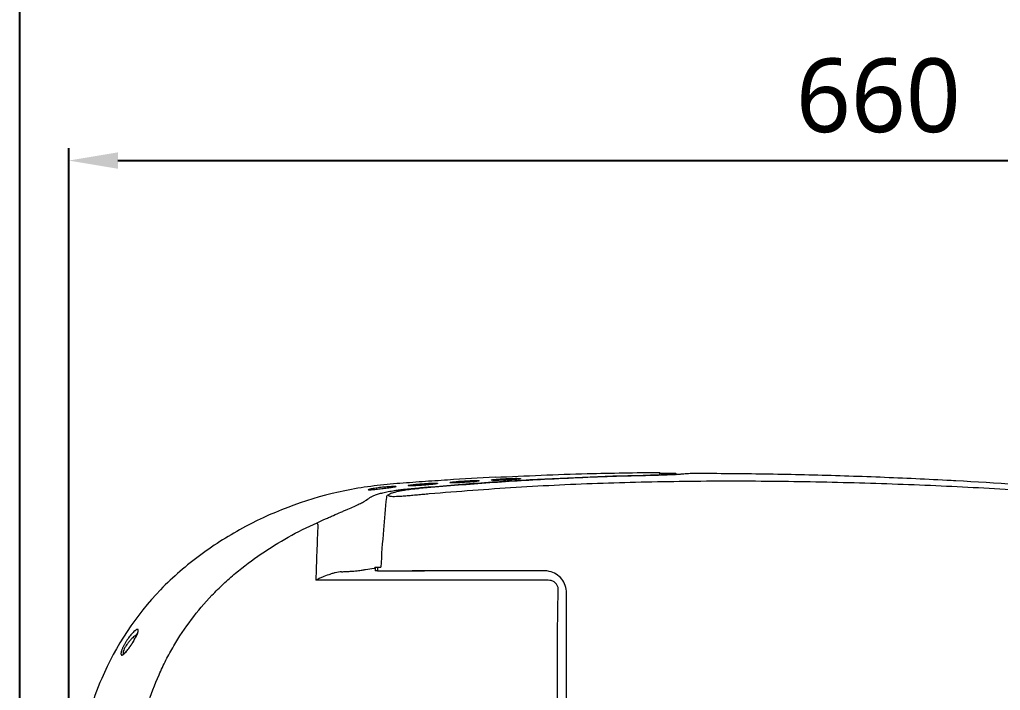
# Model space of a CAD drawing. Extents: x 3571 to 9666, y -561 to 1991.
# Drawn here: x 3727.6 to 4126.7, y 1321.7 to 1594.6 of the extents above; entities that cross this region are included whole.
import ezdxf

# ---------------------------------------------------------------- set-up
doc = ezdxf.new("R2010")
doc.units = 0
doc.header["$LTSCALE"] = 20
doc.header["$MEASUREMENT"] = 0
doc.layers.get('0').update_dxf_attribs({"linetype": 'CONTINUOUS'})
doc.layers.get('DEFPOINTS').update_dxf_attribs({"linetype": 'CONTINUOUS'})
doc.layers.add('6', color=6, linetype='CONTINUOUS')
doc.styles.get("Standard").update_dxf_attribs({"font": 'NanumGothic.ttf'})
doc.dimstyles.get("Standard").update_dxf_attribs({"dimtxt": 2.7, "dimasz": 2.5, "dimexe": 1.5, "dimexo": 1.5, "dimgap": 1.5, "dimtad": 1, "dimdec": 0, "dimlfac": 10, "dimzin": 0, "dimdsep": 46, "dimtxsty": 'Standard', "dimcen": 0, "dimclrt": 2, "dimadec": 0, "dimazin": 0, "dimtfac": 1, "dimtdec": 0, "dimtmove": 0, "dimatfit": 3, "dimfxl": 0, "dimtolj": 1, "dimtzin": 0, "dimarcsym": 0})

# ---------------------------------------------------------------- blocks, each defined once
blk = doc.blocks.new('*D76')
at = {"color": 3, "lineweight": -2}
for p, q in [((3747.64, 1211.91), (3747.64, 1542.25)), ((4406.51, 1212.37), (4406.51, 1542.25)), ((3767.64, 1537.25), (4386.51, 1537.25))]:
    blk.add_line(p, q, dxfattribs=at)
at = {"color": 3}
for points in [[(3767.64, 1540.58), (3767.64, 1533.91), (3747.64, 1537.25)], [(4386.51, 1540.58), (4386.51, 1533.91), (4406.51, 1537.25)]]:
    blk.add_solid(points, dxfattribs=at)
at = {"layer": 'DEFPOINTS', "color": 0}
for p in [(4406.51, 1537.25), (3747.64, 1210.41), (4406.51, 1210.87)]:
    blk.add_point(p, dxfattribs=at)
at = {"color": 2, "insert": (4077.07, 1563.58), "char_height": 30, "attachment_point": 5}
blk.add_mtext('\\A1;660', dxfattribs=at)

msp = doc.modelspace()

# ---------------------------------------------------------------- linework, layer by layer
at = {"color": 7, "linetype": 'Continuous', "lineweight": 15}
for p, q in [((3988.16, 1409.72), (3988.16, 1410.42)), ((3873.23, 1371.87), (3874.57, 1371.87)), ((3873.29, 1370.37), (3892.43, 1370.37))]:
    msp.add_line(p, q, dxfattribs=at)
for centre, radius, start, end in [((3981.09, 1409.01), 0.336, 8.5897, 51.1432), ((3993.97, 1408.92), 1, 27.6674, 90.1319), ((3882.49, 1402.86), 0.872, 6.3664, 42.1491), ((3845.33, 1387.74), 3.99, 22.5295, 33.5726)]:
    msp.add_arc(centre, radius, start, end, dxfattribs=at)
for points, knots in [([(3883.14, 1403.44), (3884.16, 1403.56), (3885.18, 1403.67), (3887.22, 1403.87), (3888.24, 1403.96), (3891.3, 1404.24), (3893.34, 1404.42), (3899.47, 1404.95), (3903.55, 1405.29), (3915.81, 1406.24), (3923.99, 1406.8), (3948.54, 1408.24), (3964.91, 1408.9), (3981.3, 1409.27)], [0, 0, 0, 0, 0.03125, 0.03125, 0.0625, 0.0625, 0.125, 0.125, 0.25, 0.25, 0.5, 0.5, 1, 1, 1, 1]), ([(3982.32, 1409.06), (3981.67, 1409.05), (3978.4, 1408.97), (3964.7, 1408.6), (3943.14, 1407.7), (3915.71, 1406), (3898.73, 1404.54), (3890.24, 1403.81)], [0, 0, 0, 0, 0.02123, 0.10615, 0.44585, 0.722925, 1, 1, 1, 1]), ([(3921.09, 1408.43), (3933.6, 1409), (3955.95, 1410.02), (3978.31, 1410.3), (3988.16, 1410.42)], [0, 0, 0, 0, 0.559969, 1, 1, 1, 1]), ([(3981.3, 1409.27), (3982.14, 1409.29), (3982.96, 1409.31), (3984.54, 1409.35), (3985.31, 1409.37), (3986.42, 1409.41), (3986.78, 1409.42), (3987.5, 1409.45), (3987.85, 1409.46), (3988.86, 1409.5), (3989.48, 1409.53), (3990.65, 1409.58), (3991.19, 1409.61), (3992.13, 1409.67), (3992.54, 1409.7), (3993.05, 1409.75), (3993.2, 1409.77), (3993.46, 1409.8), (3993.57, 1409.81), (3993.85, 1409.86), (3993.95, 1409.89), (3993.97, 1409.92)], [0, 0, 0, 0, 0.125, 0.125, 0.25, 0.25, 0.3125, 0.3125, 0.375, 0.375, 0.5, 0.5, 0.625, 0.625, 0.75, 0.75, 0.8125, 0.8125, 0.875, 0.875, 1, 1, 1, 1]), ([(3998.39, 1409.79), (3998.1, 1409.75), (3997.52, 1409.68), (3996.02, 1409.56), (3994.11, 1409.45), (3991.77, 1409.35), (3989.06, 1409.25), (3985.89, 1409.15), (3983.56, 1409.09), (3982.32, 1409.06)], [0, 0, 0, 0, 0.135668, 0.271383, 0.408096, 0.544854, 0.689605, 0.834391, 1, 1, 1, 1]), ([(3994.12, 1410.15), (3994.21, 1410.15), (3994.3, 1410.14), (3994.48, 1410.09), (3994.56, 1410.05), (3994.79, 1409.91), (3994.92, 1409.78), (3995.01, 1409.62)], [0, 0, 0, 0, 0.25, 0.25, 0.5, 0.5, 1, 1, 1, 1]), ([(4004.24, 1409.95), (4003.56, 1409.95), (4002.21, 1409.95), (4000.43, 1409.91), (3999.04, 1409.86), (3998.61, 1409.81), (3998.39, 1409.79)], [0, 0, 0, 0, 0.251392, 0.502785, 0.754244, 1, 1, 1, 1]), ([(4281.66, 1389.48), (4281.1, 1389.6), (4276.55, 1390.56), (4267.91, 1391.77), (4251.7, 1394), (4231.33, 1396.51), (4198.48, 1400.1), (4157.23, 1403.86), (4123.91, 1406.14), (4101.31, 1407.35), (4085.62, 1408.12), (4061.47, 1409.04), (4032.74, 1409.75), (4013.65, 1409.88), (4004.24, 1409.95)], [0, 0, 0, 0, 0.006173, 0.049901, 0.093579, 0.181895, 0.270213, 0.448367, 0.626521, 0.639492, 0.691373, 0.795139, 0.898926, 1, 1, 1, 1]), ([(3901.8, 1407.3), (3898.35, 1407.07), (3891.48, 1406.59), (3881.12, 1405.87), (3870.54, 1404.85), (3849.41, 1401.3), (3825.35, 1392.63), (3801.05, 1377.32), (3779.07, 1358.48), (3766.67, 1339.77), (3761.03, 1326.6)], [0, 0, 0, 0, 0.0625, 0.125, 0.1875, 0.25, 0.5, 0.625, 0.75, 1, 1, 1, 1]), ([(3869.46, 1403.31), (3869.47, 1403.29), (3869.56, 1403.24), (3869.9, 1403.21), (3870.46, 1403.22), (3871.23, 1403.27), (3872.18, 1403.35), (3873.25, 1403.46), (3874.4, 1403.6), (3875.57, 1403.74), (3876.71, 1403.89), (3877.75, 1404.04), (3878.67, 1404.18), (3879.45, 1404.3), (3880.07, 1404.41), (3880.53, 1404.51), (3880.81, 1404.6), (3880.89, 1404.67), (3880.77, 1404.72), (3880.44, 1404.76), (3879.89, 1404.77), (3879.12, 1404.76), (3878.15, 1404.71), (3877.06, 1404.64), (3875.9, 1404.54), (3874.72, 1404.41), (3873.58, 1404.27), (3872.53, 1404.11), (3871.61, 1403.96), (3870.83, 1403.8), (3870.22, 1403.65), (3869.77, 1403.52), (3869.51, 1403.4), (3869.46, 1403.34), (3869.46, 1403.31)], [0, 0, 0, 0, 0.031096, 0.063086, 0.095945, 0.12988, 0.163756, 0.196652, 0.228996, 0.261182, 0.292672, 0.323059, 0.352775, 0.382002, 0.410987, 0.440102, 0.469592, 0.499725, 0.530663, 0.562359, 0.594916, 0.628665, 0.662724, 0.696101, 0.728931, 0.761284, 0.792697, 0.823049, 0.852749, 0.882007, 0.911054, 0.940232, 0.969799, 1, 1, 1, 1]), ([(3885.79, 1405.06), (3885.79, 1405.03), (3885.87, 1405), (3886.22, 1404.96), (3886.77, 1404.95), (3887.5, 1404.95), (3888.38, 1404.98), (3889.41, 1405.02), (3890.56, 1405.09), (3891.77, 1405.17), (3892.98, 1405.26), (3894.12, 1405.37), (3895.14, 1405.47), (3896.02, 1405.58), (3896.74, 1405.68), (3897.28, 1405.77), (3897.61, 1405.85), (3897.72, 1405.93), (3897.6, 1405.98), (3897.25, 1406.01), (3896.71, 1406.03), (3895.98, 1406.02), (3895.1, 1406), (3894.08, 1405.96), (3892.94, 1405.9), (3891.72, 1405.82), (3890.51, 1405.72), (3889.37, 1405.62), (3888.35, 1405.51), (3887.46, 1405.41), (3886.74, 1405.31), (3886.2, 1405.21), (3885.86, 1405.13), (3885.78, 1405.08), (3885.79, 1405.06)], [0, 0, 0, 0, 0.031809, 0.062908, 0.093643, 0.124251, 0.154935, 0.185939, 0.217769, 0.250595, 0.283303, 0.314881, 0.345773, 0.376349, 0.406855, 0.437489, 0.468474, 0.500137, 0.531795, 0.56277, 0.593398, 0.623914, 0.654517, 0.685451, 0.71722, 0.75001, 0.782706, 0.814305, 0.845235, 0.875858, 0.906419, 0.93712, 0.968198, 1, 1, 1, 1]), ([(3894.33, 1401.77), (3906.1, 1402.71), (3929.64, 1404.59), (3965.02, 1406.2), (4000.49, 1406.99), (4036.02, 1406.94), (4071.6, 1406.22), (4107.11, 1404.86), (4141.53, 1402.9), (4176.85, 1400.3), (4212.12, 1397.12), (4239.54, 1394.03), (4259.21, 1391.8), (4271.11, 1390.47), (4282.99, 1388.89), (4294.77, 1386.85), (4306.39, 1384.16), (4317.51, 1380.65), (4328.05, 1376.32), (4338.09, 1371.3), (4347.79, 1365.47), (4356.51, 1359.3), (4364.18, 1352.94), (4370.84, 1346.39), (4376.97, 1339.22), (4382.47, 1331.55), (4387.25, 1323.51), (4391.33, 1315.1), (4394.74, 1306.28), (4397.78, 1295.55), (4400.31, 1283.03), (4402.53, 1268.82), (4404.52, 1252.06), (4406.18, 1232.75), (4406.4, 1218.16), (4406.51, 1210.87)], [0, 0, 0, 0, 0.055948, 0.111906, 0.167857, 0.224078, 0.280305, 0.336528, 0.392478, 0.448429, 0.504379, 0.56033, 0.579219, 0.598169, 0.617111, 0.635994, 0.654811, 0.673611, 0.691182, 0.708753, 0.726738, 0.744723, 0.759304, 0.773884, 0.788886, 0.803888, 0.818476, 0.833063, 0.848083, 0.863103, 0.885747, 0.908412, 0.931074, 0.965537, 1, 1, 1, 1]), ([(3902.65, 1406.26), (3902.65, 1406.24), (3902.73, 1406.2), (3903.08, 1406.16), (3903.63, 1406.14), (3904.36, 1406.14), (3905.24, 1406.16), (3906.27, 1406.19), (3907.42, 1406.25), (3908.64, 1406.32), (3909.86, 1406.4), (3911, 1406.49), (3912.02, 1406.58), (3912.9, 1406.67), (3913.62, 1406.76), (3914.16, 1406.85), (3914.5, 1406.93), (3914.61, 1406.99), (3914.49, 1407.05), (3914.15, 1407.08), (3913.6, 1407.1), (3912.88, 1407.1), (3911.99, 1407.09), (3910.97, 1407.05), (3909.82, 1407), (3908.6, 1406.94), (3907.39, 1406.86), (3906.24, 1406.77), (3905.22, 1406.68), (3904.33, 1406.58), (3903.61, 1406.49), (3903.06, 1406.4), (3902.72, 1406.32), (3902.65, 1406.28), (3902.65, 1406.26)], [0, 0, 0, 0, 0.031744, 0.062792, 0.093487, 0.124065, 0.154734, 0.185742, 0.217598, 0.25048, 0.283246, 0.31487, 0.345796, 0.376396, 0.406915, 0.437544, 0.468497, 0.500092, 0.531679, 0.562605, 0.593201, 0.623698, 0.654297, 0.685246, 0.717059, 0.749929, 0.782697, 0.814347, 0.845307, 0.875947, 0.906513, 0.937204, 0.968254, 1, 1, 1, 1]), ([(3919.55, 1407.27), (3919.55, 1407.25), (3919.63, 1407.21), (3919.98, 1407.18), (3920.53, 1407.15), (3921.25, 1407.15), (3922.14, 1407.15), (3923.17, 1407.18), (3924.32, 1407.22), (3925.54, 1407.28), (3926.76, 1407.34), (3927.91, 1407.42), (3928.93, 1407.5), (3929.82, 1407.58), (3930.54, 1407.66), (3931.08, 1407.74), (3931.42, 1407.81), (3931.54, 1407.87), (3931.42, 1407.92), (3931.07, 1407.96), (3930.53, 1407.98), (3929.8, 1407.99), (3928.92, 1407.99), (3927.89, 1407.96), (3926.74, 1407.92), (3925.52, 1407.87), (3924.3, 1407.8), (3923.15, 1407.73), (3922.13, 1407.65), (3921.24, 1407.57), (3920.51, 1407.49), (3919.97, 1407.41), (3919.62, 1407.33), (3919.55, 1407.29), (3919.55, 1407.27)], [0, 0, 0, 0, 0.031679, 0.062678, 0.093334, 0.123884, 0.154537, 0.185545, 0.217427, 0.250368, 0.283189, 0.314854, 0.345807, 0.376425, 0.40695, 0.437567, 0.468484, 0.50001, 0.531525, 0.562404, 0.592968, 0.623445, 0.654037, 0.684995, 0.716846, 0.749787, 0.782626, 0.814331, 0.845333, 0.876003, 0.906587, 0.937281, 0.968308, 1, 1, 1, 1]), ([(3870.9, 1400.59), (3871.1, 1400.7), (3871.55, 1400.95), (3872.77, 1401.39), (3874.44, 1401.89), (3876.46, 1402.37), (3878.79, 1402.83), (3881.05, 1403.19), (3882.55, 1403.37), (3883.14, 1403.44)], [0, 0, 0, 0, 0.118252, 0.273403, 0.428794, 0.584186, 0.740666, 0.897132, 1, 1, 1, 1]), ([(3877.7, 1401.32), (3877.55, 1401.23), (3877.29, 1401.08), (3876.94, 1400.72), (3876.88, 1400.34), (3876.86, 1400.21)], [0, 0, 0, 0, 0.4472102, 0.8086372, 1, 1, 1, 1]), ([(3877.98, 1401.43), (3877.85, 1401.33), (3877.58, 1401.11), (3877.71, 1400.88), (3878.12, 1400.79), (3878.3, 1400.76)], [0, 0, 0, 0, 0.362791, 0.725299, 1, 1, 1, 1]), ([(3890.24, 1403.81), (3889.59, 1403.74), (3887.9, 1403.58), (3885.52, 1403.3), (3883.23, 1402.94), (3881.37, 1402.57), (3879.85, 1402.18), (3878.65, 1401.79), (3878.21, 1401.55), (3877.98, 1401.43)], [0, 0, 0, 0, 0.107389, 0.281533, 0.422439, 0.563366, 0.707481, 0.851603, 1, 1, 1, 1]), ([(3878.3, 1400.76), (3878.35, 1400.74), (3878.59, 1400.68), (3879.47, 1400.64), (3880.89, 1400.66), (3882.69, 1400.75), (3884.75, 1400.91), (3887.05, 1401.11), (3889.46, 1401.33), (3891.91, 1401.56), (3893.53, 1401.7), (3894.33, 1401.77)], [0, 0, 0, 0, 0.031482, 0.157638, 0.283782, 0.406177, 0.528578, 0.650007, 0.771449, 0.885721, 1, 1, 1, 1]), ([(3848.66, 1389.95), (3849.8, 1390.46), (3850.93, 1390.96), (3852.59, 1391.7), (3853.14, 1391.94), (3854.24, 1392.42), (3854.78, 1392.66), (3856.37, 1393.36), (3857.4, 1393.81), (3858.88, 1394.45), (3859.36, 1394.66), (3860.31, 1395.08), (3860.77, 1395.28), (3862.12, 1395.87), (3862.96, 1396.24), (3864.13, 1396.76), (3864.5, 1396.93), (3865.21, 1397.25), (3865.55, 1397.41), (3866.51, 1397.87), (3867.06, 1398.14), (3867.99, 1398.65), (3868.37, 1398.88), (3868.65, 1399.08)], [0, 0, 0, 0, 0.125, 0.125, 0.1875, 0.1875, 0.25, 0.25, 0.375, 0.375, 0.4375, 0.4375, 0.5, 0.5, 0.625, 0.625, 0.6875, 0.6875, 0.75, 0.75, 0.875, 0.875, 1, 1, 1, 1]), ([(3876.86, 1400.22), (3876.44, 1395.81), (3875.55, 1386.39), (3874.91, 1376.91), (3874.57, 1371.87)], [0, 0, 0, 0, 0.468173, 1, 1, 1, 1]), ([(3770.98, 1210.87), (3770.98, 1228.47), (3771.58, 1246.04), (3773.38, 1272.36), (3774.13, 1281.13), (3775.14, 1290.97), (3775.25, 1292.07), (3775.43, 1293.71), (3775.49, 1294.26), (3775.61, 1295.35), (3775.67, 1295.9), (3776, 1298.63), (3776.32, 1300.8), (3777.1, 1305.13), (3777.56, 1307.28), (3778.59, 1311.55), (3779.17, 1313.68), (3781.09, 1319.98), (3782.62, 1324.09), (3785.26, 1330.12), (3786.21, 1332.11), (3788.2, 1336.01), (3789.24, 1337.92), (3792.54, 1343.53), (3794.93, 1347.12), (3800.13, 1354), (3802.92, 1357.3), (3807.41, 1362), (3808.96, 1363.53), (3811.36, 1365.77), (3812.18, 1366.51), (3813.83, 1367.96), (3814.66, 1368.67), (3818.87, 1372.15), (3822.34, 1374.77), (3829.49, 1379.68), (3833.18, 1381.97), (3840.75, 1386.21), (3844.65, 1388.16), (3848.66, 1389.95)], [0, 0, 0, 0, 0.25, 0.25, 0.375, 0.375, 0.390625, 0.390625, 0.398438, 0.398438, 0.40625, 0.40625, 0.4375, 0.4375, 0.46875, 0.46875, 0.5, 0.5, 0.5625, 0.5625, 0.59375, 0.59375, 0.625, 0.625, 0.6875, 0.6875, 0.75, 0.75, 0.78125, 0.78125, 0.796875, 0.796875, 0.8125, 0.8125, 0.875, 0.875, 0.9375, 0.9375, 1, 1, 1, 1]), ([(3849.02, 1389.27), (3848.93, 1387.39), (3848.85, 1385.51), (3848.7, 1381.74), (3848.62, 1379.85), (3848.41, 1374.17), (3848.27, 1370.38), (3848.16, 1366.58)], [0, 0, 0, 0, 0.25, 0.25, 0.5, 0.5, 1, 1, 1, 1]), ([(3858.68, 1369.98), (3857.83, 1369.94), (3856.97, 1369.79), (3855.67, 1369.48), (3855.24, 1369.36), (3854.36, 1369.09), (3853.91, 1368.95), (3852.59, 1368.48), (3851.71, 1368.13), (3850.38, 1367.57), (3849.94, 1367.38), (3849.27, 1367.08), (3849.05, 1366.99), (3848.6, 1366.79), (3848.38, 1366.69), (3848.16, 1366.58)], [0, 0, 0, 0, 0.25, 0.25, 0.375, 0.375, 0.5, 0.5, 0.75, 0.75, 0.875, 0.875, 0.9375, 0.9375, 1, 1, 1, 1]), ([(3858.68, 1369.98), (3859.29, 1370.01), (3859.89, 1370.04), (3861.04, 1370.1), (3861.58, 1370.13), (3863.15, 1370.23), (3864.09, 1370.31), (3865.77, 1370.47), (3866.48, 1370.56), (3867.37, 1370.69), (3867.63, 1370.74), (3868.08, 1370.83), (3868.28, 1370.88), (3868.44, 1370.93)], [0, 0, 0, 0, 0.125, 0.125, 0.25, 0.25, 0.5, 0.5, 0.75, 0.75, 0.875, 0.875, 1, 1, 1, 1]), ([(3872.24, 1371.87), (3872.24, 1371.87), (3872.23, 1371.87), (3872.33, 1371.87), (3872.52, 1371.87), (3872.81, 1371.87), (3873.06, 1371.87), (3873.2, 1371.87), (3873.23, 1371.87)], [0, 0, 0, 0, 0.086441, 0.301353, 0.516053, 0.730619, 0.945259, 1, 1, 1, 1]), ([(3873.29, 1370.37), (3873.18, 1370.37), (3872.95, 1370.37), (3872.65, 1370.37), (3872.43, 1370.37), (3872.3, 1370.37), (3872.3, 1370.37), (3872.3, 1370.37)], [0, 0, 0, 0, 0.214906, 0.429813, 0.644518, 0.859083, 1, 1, 1, 1]), ([(3873.23, 1371.87), (3873.23, 1371.86), (3873.24, 1371.63), (3873.25, 1371.25), (3873.27, 1370.76), (3873.29, 1370.49), (3873.29, 1370.37)], [0, 0, 0, 0, 0.01505, 0.465231, 0.765338, 1, 1, 1, 1]), ([(3895.4, 1370.37), (3894.33, 1370.37), (3892.2, 1370.37), (3889.48, 1370.37), (3887.94, 1370.37), (3887.38, 1370.37)], [0, 0, 0, 0, 0.38908, 0.778163, 1, 1, 1, 1]), ([(3941.2, 1370.37), (3933.57, 1370.37), (3918.31, 1370.37), (3903.04, 1370.37), (3895.4, 1370.37)], [0, 0, 0, 0, 0.499989, 1, 1, 1, 1]), ([(3950.2, 1361.37), (3950.1, 1362.39), (3949.9, 1364.41), (3948.33, 1367.12), (3946.04, 1369.15), (3943.51, 1370.22), (3941.85, 1370.33), (3941.2, 1370.37)], [0, 0, 0, 0, 0.216756, 0.433415, 0.648299, 0.860624, 1, 1, 1, 1]), ([(3942.69, 1366.55), (3934.82, 1366.55), (3926.95, 1366.55), (3915.14, 1366.56), (3911.21, 1366.56), (3903.33, 1366.55), (3899.39, 1366.56), (3887.58, 1366.56), (3879.7, 1366.56), (3867.87, 1366.57), (3863.93, 1366.57), (3856.04, 1366.57), (3852.1, 1366.58), (3848.16, 1366.58)], [0, 0, 0, 0, 0.25, 0.25, 0.375, 0.375, 0.5, 0.5, 0.75, 0.75, 0.875, 0.875, 1, 1, 1, 1]), ([(3946.77, 1362.65), (3946.77, 1362.84), (3946.77, 1363.45), (3946.52, 1364.24), (3945.95, 1365.14), (3945.16, 1365.88), (3943.96, 1366.45), (3943.11, 1366.52), (3942.69, 1366.55)], [0, 0, 0, 0, 0.088936, 0.294885, 0.384871, 0.593716, 0.801801, 1, 1, 1, 1]), ([(3950.2, 1315.31), (3950.2, 1319.15), (3950.2, 1326.83), (3950.2, 1338.36), (3950.2, 1349.88), (3950.2, 1357.54), (3950.2, 1361.37)], [0, 0, 0, 0, 0.249433, 0.498866, 0.749433, 1, 1, 1, 1]), ([(3771.33, 1342.16), (3771.54, 1342.47), (3771.75, 1342.78), (3772.18, 1343.36), (3772.39, 1343.65), (3772.82, 1344.18), (3773.04, 1344.44), (3773.46, 1344.92), (3773.68, 1345.14), (3774.08, 1345.55), (3774.28, 1345.73), (3774.56, 1345.97), (3774.65, 1346.05), (3774.83, 1346.18), (3774.91, 1346.25), (3775.16, 1346.41), (3775.31, 1346.49), (3775.5, 1346.55), (3775.56, 1346.56), (3775.67, 1346.57), (3775.71, 1346.56), (3775.79, 1346.53), (3775.83, 1346.51), (3775.88, 1346.43), (3775.9, 1346.39), (3775.94, 1346.22), (3775.93, 1346.06), (3775.88, 1345.78), (3775.86, 1345.68), (3775.8, 1345.46), (3775.76, 1345.34), (3775.63, 1344.97), (3775.51, 1344.69), (3775.26, 1344.12), (3775.11, 1343.81), (3774.79, 1343.18), (3774.62, 1342.87), (3774.26, 1342.22), (3774.06, 1341.89), (3773.68, 1341.24), (3773.48, 1340.92), (3773.07, 1340.29), (3772.87, 1339.97), (3772.46, 1339.37), (3772.25, 1339.08), (3771.84, 1338.52), (3771.64, 1338.25), (3771.24, 1337.76), (3771.05, 1337.53), (3770.68, 1337.1), (3770.49, 1336.91), (3770.15, 1336.58), (3769.98, 1336.44), (3769.76, 1336.28), (3769.68, 1336.23), (3769.55, 1336.16), (3769.48, 1336.13), (3769.3, 1336.07), (3769.19, 1336.06), (3769.07, 1336.12), (3769.03, 1336.15), (3768.97, 1336.22), (3768.94, 1336.27), (3768.91, 1336.38), (3768.89, 1336.45), (3768.88, 1336.61), (3768.88, 1336.7), (3768.91, 1336.99), (3768.95, 1337.21), (3769.08, 1337.72), (3769.17, 1338), (3769.34, 1338.45), (3769.4, 1338.6), (3769.53, 1338.91), (3769.6, 1339.07), (3769.82, 1339.55), (3769.98, 1339.88), (3770.34, 1340.54), (3770.52, 1340.87), (3770.91, 1341.52), (3771.12, 1341.84), (3771.33, 1342.16)], [0, 0, 0, 0, 0.03125, 0.03125, 0.0625, 0.0625, 0.09375, 0.09375, 0.125, 0.125, 0.15625, 0.15625, 0.171875, 0.171875, 0.1875, 0.1875, 0.21875, 0.21875, 0.234375, 0.234375, 0.25, 0.25, 0.265625, 0.265625, 0.28125, 0.28125, 0.3125, 0.3125, 0.328125, 0.328125, 0.34375, 0.34375, 0.375, 0.375, 0.40625, 0.40625, 0.4375, 0.4375, 0.46875, 0.46875, 0.5, 0.5, 0.53125, 0.53125, 0.5625, 0.5625, 0.59375, 0.59375, 0.625, 0.625, 0.65625, 0.65625, 0.6875, 0.6875, 0.703125, 0.703125, 0.71875, 0.71875, 0.75, 0.75, 0.765625, 0.765625, 0.78125, 0.78125, 0.796875, 0.796875, 0.8125, 0.8125, 0.84375, 0.84375, 0.875, 0.875, 0.890625, 0.890625, 0.90625, 0.90625, 0.9375, 0.9375, 0.96875, 0.96875, 1, 1, 1, 1]), ([(3775.73, 1345.61), (3775.74, 1345.6), (3775.74, 1345.6), (3775.7, 1345.37), (3775.56, 1344.91), (3775.27, 1344.21), (3774.83, 1343.31), (3774.25, 1342.26), (3773.76, 1341.41), (3773.46, 1340.95), (3773.4, 1340.87)], [0, 0, 0, 0, 0.050554, 0.142994, 0.269334, 0.412648, 0.57691, 0.758703, 0.9546, 1, 1, 1, 1]), ([(3946.53, 1315.11), (3946.53, 1319.49), (3946.52, 1329.86), (3946.52, 1340.2), (3946.52, 1346.17)], [0, 0, 0, 0, 0.422709, 1, 1, 1, 1]), ([(3772.14, 1341.5), (3772, 1341.33), (3771.54, 1340.76), (3770.85, 1339.77), (3770.19, 1338.63), (3769.79, 1337.67), (3769.67, 1336.96), (3769.8, 1336.6), (3770.04, 1336.65), (3770.11, 1336.66)], [0, 0, 0, 0, 0.08112, 0.278533, 0.447186, 0.600782, 0.755798, 0.92687, 1, 1, 1, 1]), ([(3773.4, 1340.87), (3773.21, 1340.56), (3772.75, 1339.83), (3772.01, 1338.79), (3771.28, 1337.86), (3770.67, 1337.17), (3770.24, 1336.77), (3769.97, 1336.6), (3769.98, 1336.6), (3769.99, 1336.61)], [0, 0, 0, 0, 0.144523, 0.336274, 0.526431, 0.686372, 0.829805, 0.943297, 1, 1, 1, 1]), ([(3775.39, 1344.54), (3775.05, 1344.31), (3774.29, 1343.79), (3773.12, 1342.65), (3772.4, 1341.8), (3772.14, 1341.5)], [0, 0, 0, 0, 0.340594, 0.760224, 1, 1, 1, 1]), ([(3761.03, 1326.6), (3759.08, 1322.03), (3755.64, 1312.43), (3753.02, 1300.04), (3751.8, 1290.25), (3750.73, 1280.63), (3748.49, 1254.22), (3747.68, 1230.08), (3747.64, 1210.88)], [0, 0, 0, 0, 0.125, 0.25, 0.3125, 0.375, 0.5, 1, 1, 1, 1])]:
    msp.add_open_spline(points, degree=3, knots=knots, dxfattribs=at)
for points, degree in [([(3988.16, 1410.07), (3994.12, 1410.15)], 1), ([(3993.97, 1409.92), (3994.12, 1410.15)], 1), ([(3921.09, 1408.43), (3914.66, 1408.09), (3908.22, 1407.71), (3901.8, 1407.3)], 3), ([(3868.65, 1399.08), (3869.33, 1399.58), (3870.02, 1400.04), (3870.7, 1400.49)], 3), ([(3870.7, 1400.49), (3870.9, 1400.59)], 1), ([(3868.44, 1370.93), (3869.58, 1371.1), (3870.73, 1371.27), (3871.87, 1371.44)], 3), ([(3871.87, 1371.44), (3872.24, 1371.48)], 1), ([(3872.23, 1371.87), (3872.29, 1370.37)], 1), ([(3946.52, 1346.17), (3946.77, 1362.65)], 1)]:
    msp.add_open_spline(points, degree=degree, dxfattribs=at)
at = {"layer": '6'}
msp.add_lwpolyline([(5017.65, 1735.45), (3727.64, 1735.45), (3727.64, -189.59)], dxfattribs=at)

# ---------------------------------------------------------------- dimensions: what is measured, and where the dimension line sits
dim = msp.add_linear_dim(base=(4406.51, 1537.25), p1=(3747.64, 1210.41), p2=(4406.51, 1210.87), text='660', dimstyle='Standard', override={"dimtxt": 30, "dimasz": 20, "dimexe": 5, "dimgap": 10, "dimlfac": 1, "dimzin": 12, "dimclrd": 3, "dimclre": 3, "dimazin": 2, "dimarcsym": 1})
dim.commit()
dim.dimension.update_dxf_attribs({"geometry": '*D76', "text_midpoint": (4077.07, 1537.25), "dimtype": 160})

doc.saveas('drawing.dxf')
